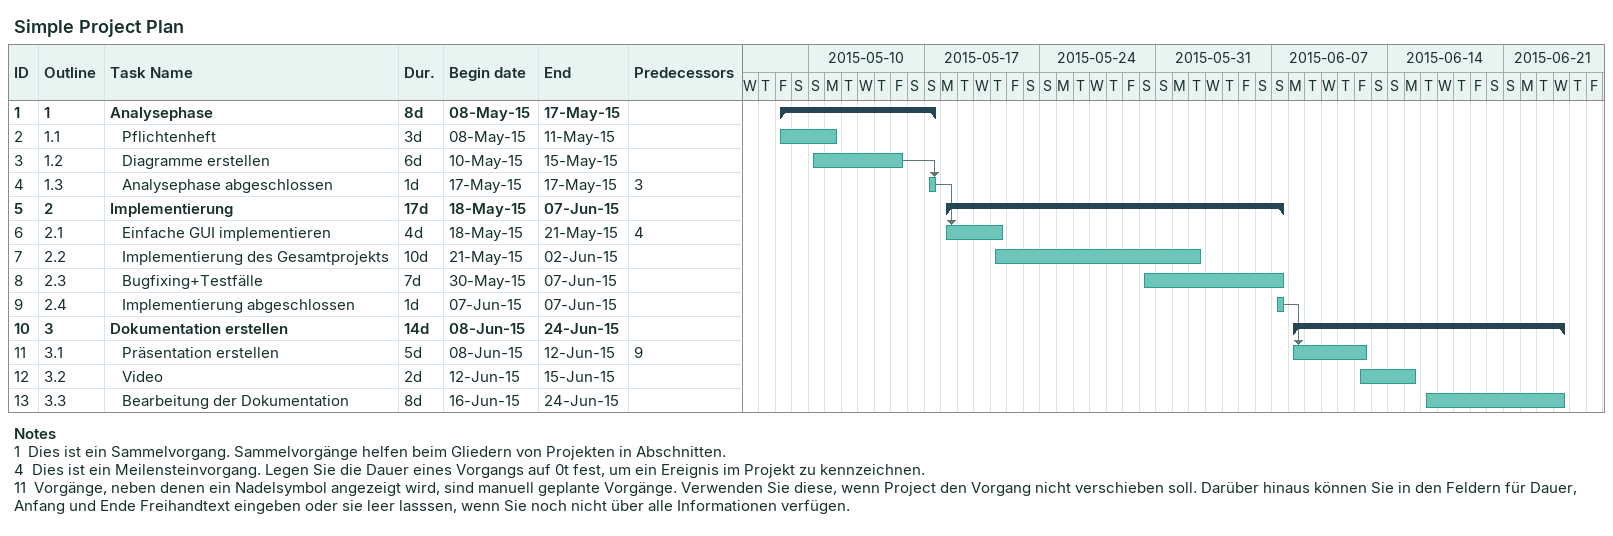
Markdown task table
Simple Project Plan

| ID | WBS | Task | Duration | Start | Finish | Predecessors |
|---|---|---|---|---|---|---|
| 1 | 1 | **Analysephase** | 8d | 2015-05-08 | 2015-05-17 |  |
| 2 | 1.1 | Pflichtenheft | 3d | 2015-05-08 | 2015-05-11 |  |
| 3 | 1.2 | Diagramme erstellen | 6d | 2015-05-10 | 2015-05-15 |  |
| 4 | 1.3 | Analysephase abgeschlossen | 1d | 2015-05-17 | 2015-05-17 | 3 |
| 5 | 2 | **Implementierung** | 17d | 2015-05-18 | 2015-06-07 |  |
| 6 | 2.1 | Einfache GUI implementieren | 4d | 2015-05-18 | 2015-05-21 | 4 |
| 7 | 2.2 | Implementierung des Gesamtprojekts | 10d | 2015-05-21 | 2015-06-02 |  |
| 8 | 2.3 | Bugfixing+Testfälle | 7d | 2015-05-30 | 2015-06-07 |  |
| 9 | 2.4 | Implementierung abgeschlossen | 1d | 2015-06-07 | 2015-06-07 |  |
| 10 | 3 | **Dokumentation erstellen** | 14d | 2015-06-08 | 2015-06-24 |  |
| 11 | 3.1 | Präsentation erstellen | 5d | 2015-06-08 | 2015-06-12 | 9 |
| 12 | 3.2 | Video | 2d | 2015-06-12 | 2015-06-15 |  |
| 13 | 3.3 | Bearbeitung der Dokumentation | 8d | 2015-06-16 | 2015-06-24 |  |

Notes
- 1: Dies ist ein Sammelvorgang. Sammelvorgänge helfen beim Gliedern von Projekten in Abschnitten.
- 4: Dies ist ein Meilensteinvorgang. Legen Sie die Dauer eines Vorgangs auf 0t fest, um ein Ereignis im Projekt zu kennzeichnen.
- 11: Vorgänge, neben denen ein Nadelsymbol angezeigt wird, sind manuell geplante Vorgänge. Verwenden Sie diese, wenn Project den Vorgang nicht verschieben soll. Darüber hinaus können Sie in den Feldern für Dauer, Anfang und Ende Freihandtext eingeben oder sie leer lasssen, wenn Sie noch nicht über alle Informationen verfügen.
